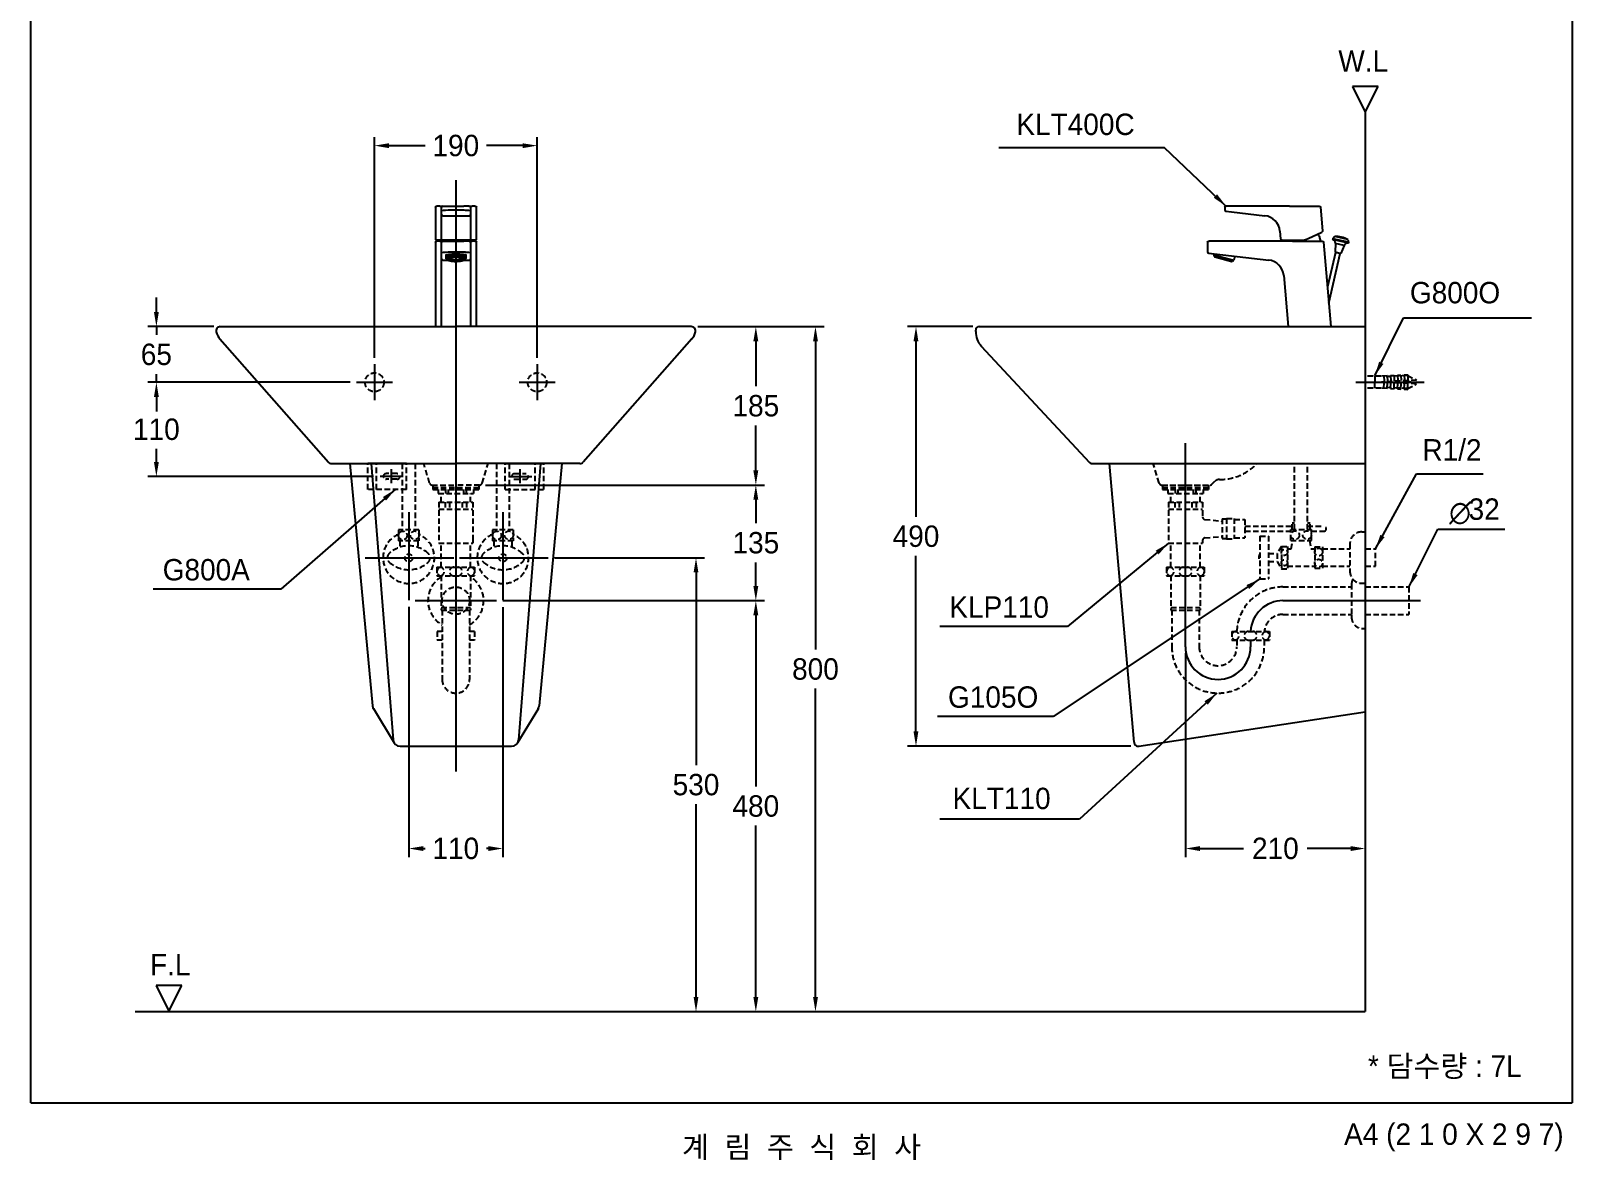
# Model space of a CAD drawing. Header units: millimetres. Extents: x 0 to 5624, y -67 to 2530.
# Drawn here: x 0 to 1800, y -67 to 1252 of the extents above; entities that cross this region are included whole.
import ezdxf
from ezdxf.enums import TextEntityAlignment as Align
from ezdxf.lldxf.tags import DXFTag

# ---------------------------------------------------------------- set-up
doc = ezdxf.new("R2010")
doc.units = ezdxf.units.MM
doc.linetypes.add('DASHED2', pattern=[9.525, 6.35, -3.175])
for name, color, linetype in [('TEXT', 7, 'Continuous'), ('내부선 및 부속', 4, 'Continuous'), ('도각라인', 255, 'Continuous'), ('외형선', 3, 'Continuous'), ('점선', 6, 'DASHED2'), ('중심선', 1, 'DASHED'), ('치수선', 7, 'Continuous')]:
    doc.layers.add(name, color=color, linetype=linetype)
doc.styles.add('____', font='')
doc.styles.add('타이틀', font='H2GTRM.TTF', dxfattribs={"height": 25})
doc.styles.get('____').set_extended_font_data('굴림')
tags = doc.linetypes.add('DASHDOT', pattern=[70, 31, -13, 13, -13]).pattern_tags.tags
tags[10:11] = [DXFTag(74, 4), DXFTag(75, 0), DXFTag(340, '0'), DXFTag(46, 0.0), DXFTag(50, 0.0), DXFTag(44, 0.0), DXFTag(45, 0.0)]
tags[8:9] = [DXFTag(74, 4), DXFTag(75, 0), DXFTag(340, '0'), DXFTag(46, 0.0), DXFTag(50, 0.0), DXFTag(44, 0.0), DXFTag(45, 0.0)]
tags[6:7] = [DXFTag(74, 4), DXFTag(75, 0), DXFTag(340, '0'), DXFTag(46, 0.0), DXFTag(50, 0.0), DXFTag(44, 0.0), DXFTag(45, 0.0)]
tags[4:5] = [DXFTag(74, 4), DXFTag(75, 0), DXFTag(340, '0'), DXFTag(46, 0.0), DXFTag(50, 0.0), DXFTag(44, 0.0), DXFTag(45, 0.0)]
tags = doc.linetypes.add('DASHED', pattern=[25.72, 12.86, -12.86]).pattern_tags.tags
tags[6:7] = [DXFTag(74, 4), DXFTag(75, 0), DXFTag(340, '0'), DXFTag(46, 0.0), DXFTag(50, 0.0), DXFTag(44, 0.0), DXFTag(45, 0.0)]
tags[4:5] = [DXFTag(74, 4), DXFTag(75, 0), DXFTag(340, '0'), DXFTag(46, 0.0), DXFTag(50, 0.0), DXFTag(44, 0.0), DXFTag(45, 0.0)]
doc.dimstyles.new('MSADIM', dxfattribs={"dimtxt": 33, "dimasz": 17, "dimexe": 10, "dimexo": 7.5, "dimgap": 10, "dimtad": 0, "dimtih": 1, "dimtoh": 1, "dimdec": 0, "dimzin": 1, "dimdsep": 46, "dimtxsty": '____', "dimcen": 11.25, "dimadec": 0, "dimazin": 0, "dimtfac": 1, "dimtdec": 0, "dimtix": 1, "dimtmove": 0, "dimatfit": 3, "dimfxl": 0, "dimtolj": 1, "dimtzin": 1, "dimarcsym": 0})

# ---------------------------------------------------------------- blocks, each defined once
blk = doc.blocks.new('*D4')
at = {"layer": '치수선', "color": 0, "linetype": 'Continuous', "lineweight": -2}
for p, q in [((401.3, 870.1), (401.3, 1128)), ((418.3, 1118), (460.4, 1118)), ((574.3, 1118), (532.3, 1118)), ((591.3, 870.1), (591.3, 1128))]:
    blk.add_line(p, q, dxfattribs=at)
at = {"layer": '치수선', "color": 0, "linetype": 'Continuous'}
for points in [[(418.3, 1120.8), (418.3, 1115.1), (401.3, 1118)], [(574.3, 1120.8), (574.3, 1115.1), (591.3, 1118)]]:
    blk.add_solid(points, dxfattribs=at)
at = {"layer": '치수선', "color": 0, "linetype": 'Continuous', "insert": (496.3, 1118), "char_height": 25, "attachment_point": 5, "style": '____'}
blk.add_mtext('\\A1;190', dxfattribs=at)
blk = doc.blocks.new('*D5')
at = {"layer": '치수선', "color": 0, "linetype": 'Continuous', "lineweight": -2}
for p, q in [((146.6, 923.6), (146.6, 940.6)), ((213.8, 906.6), (136.6, 906.6)), ((146.6, 906.6), (146.6, 897)), ((146.6, 841.6), (146.6, 851.3)), ((372.8, 841.6), (136.6, 841.6)), ((146.6, 824.6), (146.6, 807.6))]:
    blk.add_line(p, q, dxfattribs=at)
at = {"layer": '치수선', "color": 0, "linetype": 'Continuous'}
for points in [[(143.8, 923.6), (149.5, 923.6), (146.6, 906.6)], [(143.8, 824.6), (149.5, 824.6), (146.6, 841.6)]]:
    blk.add_solid(points, dxfattribs=at)
at = {"layer": '치수선', "color": 0, "linetype": 'Continuous', "insert": (146.6, 874.1), "char_height": 25, "attachment_point": 5, "style": '____'}
blk.add_mtext('\\A1;65', dxfattribs=at)
blk = doc.blocks.new('*D6')
at = {"layer": '치수선', "color": 0, "linetype": 'Continuous', "lineweight": -2}
for p, q in [((372.8, 841.6), (136.6, 841.6)), ((146.6, 824.6), (146.6, 809.5)), ((146.6, 748.6), (146.6, 763.8)), ((400.3, 731.6), (136.6, 731.6))]:
    blk.add_line(p, q, dxfattribs=at)
at = {"layer": '치수선', "color": 0, "linetype": 'Continuous'}
for points in [[(143.8, 824.6), (149.5, 824.6), (146.6, 841.6)], [(143.8, 748.6), (149.5, 748.6), (146.6, 731.6)]]:
    blk.add_solid(points, dxfattribs=at)
at = {"layer": '치수선', "color": 0, "linetype": 'Continuous', "insert": (146.6, 786.6), "char_height": 25, "attachment_point": 5, "style": '____'}
blk.add_mtext('\\A1;110', dxfattribs=at)
blk = doc.blocks.new('*D7')
at = {"layer": '치수선', "color": 0, "linetype": 'Continuous', "lineweight": -2}
for p, q in [((778.8, 906.6), (856.7, 906.6)), ((846.7, 889.6), (846.7, 837)), ((846.7, 738.6), (846.7, 791.3)), ((531.6, 721.6), (856.7, 721.6))]:
    blk.add_line(p, q, dxfattribs=at)
at = {"layer": '치수선', "color": 0, "linetype": 'Continuous'}
for points in [[(843.8, 889.6), (849.5, 889.6), (846.7, 906.6)], [(843.8, 738.6), (849.5, 738.6), (846.7, 721.6)]]:
    blk.add_solid(points, dxfattribs=at)
at = {"layer": '치수선', "color": 0, "linetype": 'Continuous', "insert": (846.7, 814.1), "char_height": 25, "attachment_point": 5, "style": '____'}
blk.add_mtext('\\A1;185', dxfattribs=at)
blk = doc.blocks.new('*D8')
at = {"layer": '치수선', "color": 0, "linetype": 'Continuous', "lineweight": -2}
for p, q in [((530.8, 721.6), (856.7, 721.6)), ((846.7, 704.6), (846.7, 677)), ((846.7, 603.6), (846.7, 631.3)), ((551.3, 586.6), (856.7, 586.6))]:
    blk.add_line(p, q, dxfattribs=at)
at = {"layer": '치수선', "color": 0, "linetype": 'Continuous'}
for points in [[(843.8, 704.6), (849.5, 704.6), (846.7, 721.6)], [(843.8, 603.6), (849.5, 603.6), (846.7, 586.6)]]:
    blk.add_solid(points, dxfattribs=at)
at = {"layer": '치수선', "color": 0, "linetype": 'Continuous', "insert": (846.7, 654.1), "char_height": 25, "attachment_point": 5, "style": '____'}
blk.add_mtext('\\A1;135', dxfattribs=at)
blk = doc.blocks.new('*D9')
at = {"layer": '치수선', "color": 0, "linetype": 'Continuous', "lineweight": -2}
for p, q in [((551.3, 586.6), (856.7, 586.6)), ((846.7, 569.6), (846.7, 369.5)), ((846.7, 123.6), (846.7, 323.8)), ((847.6, 106.6), (856.7, 106.6))]:
    blk.add_line(p, q, dxfattribs=at)
at = {"layer": '치수선', "color": 0, "linetype": 'Continuous'}
for points in [[(843.8, 569.6), (849.5, 569.6), (846.7, 586.6)], [(843.8, 123.6), (849.5, 123.6), (846.7, 106.6)]]:
    blk.add_solid(points, dxfattribs=at)
at = {"layer": '치수선', "color": 0, "linetype": 'Continuous', "insert": (846.7, 346.6), "char_height": 25, "attachment_point": 5, "style": '____'}
blk.add_mtext('\\A1;480', dxfattribs=at)
blk = doc.blocks.new('*D10')
at = {"layer": '치수선', "color": 0, "linetype": 'Continuous', "lineweight": -2}
for p, q in [((778.8, 906.6), (926.3, 906.6)), ((916.3, 889.6), (916.3, 529.5)), ((916.3, 123.6), (916.3, 483.8)), ((901.3, 106.6), (926.3, 106.6))]:
    blk.add_line(p, q, dxfattribs=at)
at = {"layer": '치수선', "color": 0, "linetype": 'Continuous'}
for points in [[(913.5, 889.6), (919.2, 889.6), (916.3, 906.6)], [(913.5, 123.6), (919.2, 123.6), (916.3, 106.6)]]:
    blk.add_solid(points, dxfattribs=at)
at = {"layer": '치수선', "color": 0, "linetype": 'Continuous', "insert": (916.3, 506.6), "char_height": 25, "attachment_point": 5, "style": '____'}
blk.add_mtext('\\A1;800', dxfattribs=at)
blk = doc.blocks.new('*D11')
at = {"layer": '치수선', "color": 0, "linetype": 'Continuous', "lineweight": -2}
for p, q in [((611.6, 636.6), (786.8, 636.6)), ((776.8, 619.6), (776.8, 394.5)), ((776.8, 123.6), (776.8, 348.8)), ((755.6, 106.6), (786.8, 106.6))]:
    blk.add_line(p, q, dxfattribs=at)
at = {"layer": '치수선', "color": 0, "linetype": 'Continuous'}
for points in [[(774, 619.6), (779.6, 619.6), (776.8, 636.6)], [(774, 123.6), (779.6, 123.6), (776.8, 106.6)]]:
    blk.add_solid(points, dxfattribs=at)
at = {"layer": '치수선', "color": 0, "linetype": 'Continuous', "insert": (776.8, 371.6), "char_height": 25, "attachment_point": 5, "style": '____'}
blk.add_mtext('\\A1;530', dxfattribs=at)
blk = doc.blocks.new('*D12')
at = {"layer": '치수선', "color": 0, "linetype": 'Continuous', "lineweight": -2}
for p, q in [((441.3, 579.5), (441.3, 287.1)), ((551.3, 579.1), (551.3, 287.1)), ((458.3, 297.1), (460.4, 297.1)), ((534.3, 297.1), (532.3, 297.1))]:
    blk.add_line(p, q, dxfattribs=at)
at = {"layer": '치수선', "color": 0, "linetype": 'Continuous'}
for points in [[(458.3, 299.9), (458.3, 294.2), (441.3, 297.1)], [(534.3, 299.9), (534.3, 294.2), (551.3, 297.1)]]:
    blk.add_solid(points, dxfattribs=at)
at = {"layer": '치수선', "color": 0, "linetype": 'Continuous', "insert": (496.3, 297.1), "char_height": 25, "attachment_point": 5, "style": '____'}
blk.add_mtext('\\A1;110', dxfattribs=at)
blk = doc.blocks.new('*D13')
at = {"layer": '치수선', "color": 0, "linetype": 'Continuous', "lineweight": -2}
for p, q in [((1099.9, 906.6), (1023.7, 906.6)), ((1033.7, 889.6), (1033.7, 684.6)), ((1033.7, 433.8), (1033.7, 638.9)), ((1284.6, 416.8), (1023.7, 416.8))]:
    blk.add_line(p, q, dxfattribs=at)
at = {"layer": '치수선', "color": 0, "linetype": 'Continuous'}
for points in [[(1030.8, 889.6), (1036.5, 889.6), (1033.7, 906.6)], [(1030.8, 433.8), (1036.5, 433.8), (1033.7, 416.8)]]:
    blk.add_solid(points, dxfattribs=at)
at = {"layer": '치수선', "color": 0, "linetype": 'Continuous', "insert": (1033.7, 661.7), "char_height": 25, "attachment_point": 5, "style": '____'}
blk.add_mtext('\\A1;490', dxfattribs=at)
blk = doc.blocks.new('*D14')
at = {"layer": '치수선', "color": 0, "linetype": 'Continuous', "lineweight": -2}
for p, q in [((1348.4, 525.1), (1348.4, 287.1)), ((1365.4, 297.1), (1416.1, 297.1)), ((1541.4, 297.1), (1490.6, 297.1)), ((1558.4, 303.4), (1558.4, 287.1))]:
    blk.add_line(p, q, dxfattribs=at)
at = {"layer": '치수선', "color": 0, "linetype": 'Continuous'}
for points in [[(1365.4, 299.9), (1365.4, 294.2), (1348.4, 297.1)], [(1541.4, 299.9), (1541.4, 294.2), (1558.4, 297.1)]]:
    blk.add_solid(points, dxfattribs=at)
at = {"layer": '치수선', "color": 0, "linetype": 'Continuous', "insert": (1453.4, 297.1), "char_height": 25, "attachment_point": 5, "style": '____'}
blk.add_mtext('\\A1;210', dxfattribs=at)

msp = doc.modelspace()

# ---------------------------------------------------------------- linework, layer by layer
at = {"layer": '내부선 및 부속', "linetype": 'Continuous'}
for p, q in [((472.5, 1046), (472.5, 1009.3)), ((477.6, 1047.5), (474, 1047.5)), ((477.6, 1047.5), (481, 1047.5)), ((479.5, 1042.1), (479.5, 1046)), ((481, 1047.5), (487.5, 1047.5)), ((487.5, 1047.5), (505.5, 1047.5)), ((512, 1047.5), (505.5, 1047.5)), ((512, 1047.5), (515.4, 1047.5)), ((513.5, 1046), (513.5, 1042.1)), ((519, 1047.5), (515.4, 1047.5)), ((520.5, 1009.3), (520.5, 1046)), ((1394.2, 1046), (1394.2, 1042.9)), ((1402.2, 1047.5), (1395.7, 1047.5)), ((1458, 1047.5), (1402.2, 1047.5)), ((1469.7, 1047.5), (1458, 1047.5)), ((1469.7, 1047.5), (1504.5, 1047.5)), ((1506, 1046.2), (1508.4, 1018.5)), ((479.5, 1037.7), (479.5, 1042.1)), ((479.5, 1018.2), (479.5, 1037.7)), ((481, 1036.2), (512, 1036.2)), ((487.5, 1042.9), (505.5, 1042.9)), ((513.5, 1042.1), (513.5, 1037.7)), ((513.5, 1037.7), (513.5, 1018.2)), ((1395.6, 1041.4), (1402.1, 1040.6)), ((1402.1, 1040.6), (1441.1, 1036.2)), ((479.5, 1009.1), (479.5, 1018.2)), ((513.5, 1018.2), (513.5, 1009.1)), ((1458.7, 1018.1), (1459.5, 1009)), ((1491.6, 1009.5), (1507.6, 1017)), ((1520.4, 1009.3), (1520.2, 1008.4)), ((1538.7, 1004.1), (1520.2, 1008.4)), ((1522.7, 1011.8), (1520.4, 1009.3)), ((1538.9, 1005.1), (1520.4, 1009.3)), ((1538, 1008.3), (1522.7, 1011.8)), ((1538, 1008.3), (1538.9, 1005.1)), ((472.5, 1005.1), (472.5, 906.6)), ((477.6, 1006.6), (474, 1006.6)), ((477.6, 1007.6), (474.1, 1007.6)), ((481, 1007.6), (477.6, 1007.6)), ((477.6, 1006.6), (481, 1006.6)), ((479.5, 993.1), (479.5, 1005.1)), ((479.5, 985.9), (479.5, 993.1)), ((512, 1007.6), (481, 1007.6)), ((481, 1006.6), (487.5, 1006.6)), ((484.5, 990.3), (484.5, 987.4)), ((487.5, 1006.6), (505.5, 1006.6)), ((487.5, 993.8), (505.5, 993.8)), ((512, 1006.6), (505.5, 1006.6)), ((508.5, 987.4), (508.5, 990.3)), ((515.4, 1007.6), (512, 1007.6)), ((512, 1006.6), (515.4, 1006.6)), ((513.5, 1005.1), (513.5, 993.1)), ((513.5, 993.1), (513.5, 985.9)), ((518.9, 1007.6), (515.4, 1007.6)), ((519, 1006.6), (515.4, 1006.6)), ((520.5, 906.6), (520.5, 1005.1)), ((1374.2, 1005.1), (1374.2, 993.8)), ((1375.6, 992.3), (1382.1, 991.6)), ((1382.2, 1006.6), (1375.7, 1006.6)), ((1381.5, 990.5), (1381.9, 991.6)), ((1381.5, 990.5), (1393.1, 987.4)), ((1382.1, 991.6), (1445.6, 984.4)), ((1461.6, 1006.6), (1382.2, 1006.6)), ((1459.7, 1006.6), (1459.7, 1006.6)), ((1461, 1007.6), (1461.3, 1007.6)), ((1461.3, 1007.6), (1472.9, 1007.6)), ((1473.3, 1006.6), (1461.6, 1006.6)), ((1472.9, 1007.6), (1483.1, 1007.6)), ((1473.3, 1006.6), (1508.1, 1006.6)), ((1509.6, 1005.3), (1518.2, 906.6)), ((1523.5, 993.3), (1514.2, 953)), ((1515.8, 934), (1529.2, 991.9)), ((1523.6, 1003.8), (1523.1, 993.8)), ((1523.1, 993.8), (1529.7, 992.2)), ((1529.2, 991.9), (1523.4, 993.3)), ((1533.6, 1001.5), (1523.6, 1003.8)), ((1533.6, 1001.5), (1529.7, 992.2)), ((1538.9, 1005.1), (1538.7, 1004.1)), ((479.5, 966.4), (479.5, 985.9)), ((481, 984.4), (487, 984.4)), ((485.2, 985.9), (486.2, 984.9)), ((506, 984.4), (512, 984.4)), ((506.8, 984.9), (507.8, 985.9)), ((513.5, 985.9), (513.5, 966.4)), ((1382.4, 988.4), (1381.6, 989.7)), ((1381.6, 989.7), (1404.3, 983.6)), ((1382.7, 988.2), (1402.6, 982.8)), ((1393.1, 987.4), (1404.7, 984.2)), ((1402.6, 982.8), (1402.6, 982.8)), ((1404.3, 983.6), (1403, 982.9)), ((1406, 988.9), (1404.7, 984.2)), ((479.5, 906.6), (479.5, 966.4)), ((513.5, 966.4), (513.5, 906.6)), ((1463.3, 966.3), (1468.5, 906.6)), ((397.5, 746.6), (423.3, 424)), ((595.2, 746.6), (569.4, 424))]:
    msp.add_line(p, q, dxfattribs=at)
at = {"layer": '내부선 및 부속', "linetype": 'Continuous', "extrusion": (0, 0, -1)}
for centre, start, end in [((-474, 1046), 359.9924, 90), ((-512, 1046), 90, 180), ((-519, 1046), 90, 179.8347), ((-1395.7, 1046), 0, 90), ((-1504.5, 1046), 90, 174.8771), ((-481, 1009.1), 270, 0), ((-512, 1009.1), 180, 270), ((-1461, 1009.1), 270, 355), ((-1507, 1018.3), 175.3287, 245), ((-474, 1005.1), 359.9924, 90), ((-519, 1005.1), 90, 179.8347), ((-1375.7, 1005.1), 0, 90), ((-1508.1, 1005.1), 90, 174.8771)]:
    msp.add_arc(centre, 1.5, start, end, dxfattribs=at)
at = {"layer": '내부선 및 부속', "linetype": 'Continuous'}
for centre, radius, start, end in [((481, 1046), 1.5, 90, 180), ((1395.7, 1042.9), 1.5, 180, 263.5007), ((1438.8, 1016.3), 20, 5, 83.5007), ((1519.1, 1004), 4.5, 357, 76.4326), ((1524.3, 983.8), 28, 60.7469, 93.2531), ((481, 1005.1), 1.5, 90, 180), ((512, 1005.1), 1.5, 0, 90), ((1375.7, 993.8), 1.5, 180, 263.5412), ((1382.5, 990.2), 1, 165, 210), ((1523.6, 993.7), 0.5, 177, 251.6668), ((1529.2, 992.4), 0.5, 262.3332, 337), ((1537.7, 999.7), 4.5, 77.5674, 157), ((1382.8, 988.6), 0.5, 210, 255), ((1402.7, 983.3), 0.5, 255, 300), ((1403.8, 984.5), 1, 300, 345), ((1443.3, 964.5), 20, 5, 83.5412)]:
    msp.add_arc(centre, radius, start, end, dxfattribs=at)
at = {"layer": '내부선 및 부속', "linetype": 'Continuous', "extrusion": (0, 0, -1)}
for centre, major_axis, ratio, start_param, end_param in [((487.5, 1042.1), (-8, 0), 0.092563, 0, 1.570796), ((505.5, 1042.1), (-8, 0), 0.092563, 1.570796, 3.141593), ((487.5, 993.1), (-8, 0), 0.091981, 0, 1.570796), ((496.5, 990.3), (-12, 0), 0.113751, 0, 1.570796), ((496.5, 990.3), (-12, 0), 0.113751, 1.570796, 3.141593), ((505.5, 993.1), (-8, 0), 0.091981, 1.570796, 3.141593)]:
    msp.add_ellipse(centre, major_axis=major_axis, ratio=ratio, start_param=start_param, end_param=end_param, dxfattribs=at)
at = {"layer": '내부선 및 부속', "linetype": 'Continuous'}
for centre, major_axis, ratio, start_param, end_param in [((481, 1037.7), (1.5, 0), 0.993573, 3.141593, 4.712389), ((512, 1037.7), (-1.5, 0), 0.993573, 1.570796, 3.141593), ((518.9, 1009.1), (0, 1.5), 0.99582, 3.141593, 4.704399), ((496.5, 987.4), (-12, 0), 0.258819, 3.141593, 6.283185), ((481, 985.9), (1.5, 0), 0.993653, 3.141593, 4.712389), ((496.5, 986.7), (11.7, 0), 0.258819, 0, 3.416482), ((496.5, 987.4), (-12, 0), 0.258819, 0, 0.003534), ((496.5, 985.6), (-10.6, 0), 0.258819, 2.870336, 6.283185), ((496.5, 985.6), (-10.6, 0), 0.258819, 0, 0.286278), ((496.5, 986), (9.5, 0), 0.258819, 3.146403, 6.283185), ((496.5, 987.4), (8.9, 0), 0.258819, 3.424925, 6.002013), ((496.5, 986.7), (11.7, 0), 0.258819, 6.01183, 6.283185), ((512, 985.9), (-1.5, 0), 0.993653, 1.570796, 3.141593)]:
    msp.add_ellipse(centre, major_axis=major_axis, ratio=ratio, start_param=start_param, end_param=end_param, dxfattribs=at)
for major_axis in [(10.3, 0), (-10, 0)]:
    msp.add_ellipse((496.5, 985.5), major_axis=major_axis, ratio=0.258819, dxfattribs=at)
for points, knots in [([(472.5, 1009.3), (472.5, 1009.2), (472.5, 1009), (472.6, 1008.7), (472.8, 1008.3), (473, 1008), (473.3, 1007.9), (473.5, 1007.8), (474.1, 1007.6)], [0, 0, 0, 0, 0.177252, 0.36794, 0.557618, 0.747896, 0.951306, 1, 1, 1, 1]), ([(519.5, 1007.8), (519.5, 1007.8), (519.6, 1007.8), (519.8, 1007.9), (520.1, 1008.2), (520.3, 1008.5), (520.5, 1008.9), (520.5, 1009.1), (520.5, 1009.2), (520.5, 1009.2)], [0, 0, 0, 0, 0.000331, 0.196363, 0.409357, 0.605115, 0.791239, 0.977118, 1, 1, 1, 1]), ([(1502.9, 1014.8), (1503, 1014.6), (1503.6, 1013.7), (1504.4, 1012.2), (1505.1, 1010.2), (1505.6, 1008.3), (1505.8, 1007.1), (1505.9, 1006.6)], [0, 0, 0, 0, 0.089243, 0.345381, 0.587592, 0.83899, 1, 1, 1, 1]), ([(484.5, 987.3), (484.5, 987.2), (484.5, 986.9), (484.7, 986.5), (484.9, 986.1), (485.1, 985.9), (485.2, 985.8)], [0, 0, 0, 0, 0.23314, 0.480261, 0.737393, 1, 1, 1, 1]), ([(486.3, 984.9), (486.3, 984.8), (486.5, 984.7), (486.9, 984.5), (487.4, 984.2), (488.1, 983.9), (488.8, 983.7), (489.6, 983.5), (490.5, 983.3), (491.4, 983.2), (492.4, 983), (493.4, 982.9), (494.5, 982.9), (495.3, 982.8), (495.7, 982.8), (495.8, 982.8)], [0, 0, 0, 0, 0.027121, 0.114091, 0.204284, 0.293468, 0.381444, 0.468535, 0.55503, 0.641125, 0.726949, 0.812588, 0.898105, 0.983546, 1, 1, 1, 1]), ([(487, 986), (487, 986), (487, 986), (487, 986.1), (487.1, 986.2), (487.3, 986.4), (487.7, 986.6), (488.1, 986.8), (488.6, 987.1), (489.2, 987.3), (489.9, 987.4), (490.4, 987.5), (490.6, 987.6)], [0, 0, 0, 0, 0.051224, 0.156664, 0.256353, 0.362171, 0.466964, 0.573358, 0.681951, 0.792357, 0.904089, 1, 1, 1, 1]), ([(487.8, 986.7), (487.9, 986.7), (488, 986.6), (488.3, 986.4), (488.9, 986.2), (489.6, 985.9), (490.3, 985.7), (491.1, 985.6), (492, 985.4), (492.9, 985.3), (493.8, 985.2), (494.8, 985.1), (495.8, 985.1), (496.8, 985.1), (497.8, 985.1), (498.8, 985.2), (499.8, 985.3), (500.7, 985.4), (501.6, 985.5), (502.4, 985.7), (503.2, 985.9), (503.9, 986.1), (504.5, 986.3), (504.9, 986.5), (505.1, 986.7), (505.2, 986.7)], [0, 0, 0, 0, 0.003454, 0.050866, 0.099225, 0.146792, 0.193671, 0.240088, 0.286206, 0.332128, 0.377921, 0.423631, 0.46929, 0.514925, 0.560557, 0.606202, 0.65188, 0.697618, 0.743448, 0.789417, 0.83559, 0.882068, 0.929009, 0.976654, 1, 1, 1, 1]), ([(498, 982.9), (498, 982.9), (498.5, 982.9), (499.2, 982.9), (500.3, 983), (501.3, 983.1), (502.2, 983.3), (503.1, 983.4), (503.9, 983.6), (504.7, 983.8), (505.4, 984.1), (505.9, 984.3), (506.4, 984.6), (506.6, 984.8), (506.7, 984.9)], [0, 0, 0, 0, 0.014224, 0.104177, 0.194187, 0.284291, 0.374538, 0.464992, 0.555745, 0.646928, 0.738744, 0.831494, 0.925594, 1, 1, 1, 1]), ([(503.3, 987.4), (503.5, 987.3), (503.9, 987.2), (504.5, 987), (505, 986.8), (505.4, 986.6), (505.7, 986.4), (505.9, 986.2), (506, 986.1), (506, 986), (506, 986)], [0, 0, 0, 0, 0.111736, 0.243452, 0.37385, 0.502384, 0.628441, 0.751817, 0.874334, 1, 1, 1, 1]), ([(507.7, 985.8), (507.8, 985.9), (508, 986.1), (508.3, 986.4), (508.4, 986.8), (508.5, 987.2), (508.5, 987.3), (508.5, 987.4)], [0, 0, 0, 0, 0.247388, 0.5004, 0.731101, 0.951692, 1, 1, 1, 1])]:
    msp.add_open_spline(points, degree=3, knots=knots, dxfattribs=at)
for points, degree in [([(520.4, 1009.1), (520.5, 1009.1), (520.5, 1009.2), (520.5, 1009.3)], 3), ([(1483.1, 1007.6), (1486, 1007.6), (1489, 1008.3), (1491.6, 1009.5)], 3), ([(475.7, 1007.6), (475.6, 1007.3), (475.6, 1007), (475.5, 1006.6)], 3), ([(517.5, 1006.6), (517.5, 1007), (517.4, 1007.3), (517.3, 1007.6)], 3), ([(1463.9, 1006.6), (1463.9, 1007), (1464, 1007.3), (1464, 1007.6)], 3), ([(495.8, 982.8), (496.4, 982.8)], 1), ([(496.4, 982.8), (496.5, 982.8)], 1), ([(496.5, 982.8), (497.2, 982.8), (498, 982.9)], 2)]:
    msp.add_open_spline(points, degree=degree, dxfattribs=at)
at = {"layer": '도각라인', "color": 7}
for p, q in [((0, 0), (0, 2530)), ((1800, 2530), (1800, 0)), ((0, 0), (1800, 0))]:
    msp.add_line(p, q, dxfattribs=at)
at = {"layer": '외형선', "linetype": 'Continuous'}
for p, q in [((1573.4, 1187), (1543.4, 1187)), ((1543.4, 1187), (1558.4, 1157)), ((1558.4, 1157), (1573.4, 1187)), ((1558.4, 1157), (1558.4, 106.6)), ((221.3, 906.6), (496.3, 906.6)), ((771.3, 906.6), (496.3, 906.6)), ((1103.4, 900.8), (1103.4, 902.6)), ((1107.4, 906.6), (1558.4, 906.6)), ((220.9, 892.2), (347.6, 748.3)), ((771.8, 892.2), (645.1, 748.3)), ((1110, 883.8), (1236.4, 747.9)), ((351.3, 746.6), (496.3, 746.6)), ((372.7, 746.6), (398.9, 463.9)), ((438.6, 746.6), (393.6, 746.6)), ((641.3, 746.6), (496.3, 746.6)), ((554.1, 746.6), (599.1, 746.6)), ((620, 746.6), (593.8, 463.9)), ((1239.4, 746.6), (1558.4, 746.6)), ((1288.4, 421.2), (1259.7, 746.6)), ((400, 460.5), (424.4, 420.5)), ((592.7, 460.5), (568.3, 420.5)), ((1294.1, 416.7), (1558.4, 456.6)), ((431.2, 416.6), (561.5, 416.6)), ((176.3, 137), (146.3, 137)), ((146.3, 137), (161.3, 107)), ((161.3, 107), (176.3, 137)), ((121.8, 106.6), (1558.4, 106.6))]:
    msp.add_line(p, q, dxfattribs=at)
for centre, radius, start, end in [((221.3, 901.6), 5, 90, 194.4775), ((235.9, 905.4), 20, 194.4775, 221.3828), ((771.3, 901.6), 5, 345.5225, 90), ((756.8, 905.4), 20, 318.6172, 345.5225), ((1107.4, 902.6), 4, 90, 180), ((1128.4, 900.8), 25, 180, 222.9188), ((351.3, 751.6), 5, 221.3844, 270), ((641.3, 751.6), 5, 270, 318.6156), ((1239.4, 750.6), 4, 222.919, 270.0013), ((406.8, 464.6), 8, 185.2836, 211.3715), ((585.8, 464.6), 8, 328.6285, 354.7172), ((431.2, 424.6), 8, 184.5574, 270), ((561.5, 424.6), 8, 270, 355.4426), ((1293.4, 421.6), 5, 185.0392, 278.5958)]:
    msp.add_arc(centre, radius, start, end, dxfattribs=at)
at = {"layer": '점선'}
for p, q in [((1577, 848.9), (1558.4, 848.9)), ((1569.4, 848.9), (1569.4, 841.9)), ((1584, 849.3), (1577, 848.9)), ((1608, 849.5), (1580, 848.1)), ((1580, 849.1), (1580.3, 842.1)), ((1584, 849.3), (1584.3, 842.3)), ((1588, 849.5), (1592, 849.7)), ((1588, 849.5), (1588.3, 842.5)), ((1592, 849.7), (1592.3, 842.7)), ((1596, 849.9), (1600, 850.1)), ((1596, 849.9), (1596.3, 842.9)), ((1600, 850.1), (1600.3, 843.1)), ((1603.9, 850.3), (1607.9, 850.5)), ((1603.9, 850.3), (1604.3, 843.3)), ((1607.9, 850.5), (1608.3, 843.5)), ((1608, 849.5), (1618.3, 844.1)), ((1577, 834.9), (1558.4, 834.9)), ((1569.4, 834.9), (1569.4, 841.9)), ((1584, 834.5), (1577, 834.9)), ((1618.3, 844.1), (1577.2, 841.9)), ((1618.3, 839.7), (1577.2, 841.9)), ((1580, 834.7), (1580.3, 841.7)), ((1608, 834.3), (1580, 835.7)), ((1584, 834.5), (1584.3, 841.5)), ((1588, 834.3), (1588.3, 841.3)), ((1588, 834.3), (1592, 834.1)), ((1592, 834.1), (1592.3, 841.1)), ((1596, 833.9), (1596.3, 840.9)), ((1596, 833.9), (1600, 833.7)), ((1600, 833.7), (1600.3, 840.7)), ((1603.9, 833.5), (1604.3, 840.5)), ((1603.9, 833.5), (1607.9, 833.3)), ((1611.4, 841.9), (1606.3, 843.4)), ((1611.4, 841.9), (1606.3, 840.4)), ((1607.9, 833.3), (1608.3, 840.3)), ((1608, 834.3), (1618.3, 839.7)), ((393.6, 716.6), (393.6, 746.6)), ((403.6, 716.6), (403.6, 746.6)), ((433.8, 746.6), (433.8, 669.4)), ((438.6, 716.6), (438.6, 746.6)), ((448.8, 746.6), (448.8, 669.4)), ((465.7, 723.8), (458.8, 746.6)), ((527, 723.8), (533.9, 746.6)), ((543.8, 746.6), (543.8, 669.4)), ((554.1, 716.6), (554.1, 746.6)), ((558.8, 746.6), (558.8, 669.4)), ((589.1, 716.6), (589.1, 746.6)), ((599.1, 716.6), (599.1, 746.6)), ((1317.7, 723.8), (1310.8, 746.6)), ((1475.9, 669.7), (1475.9, 746.6)), ((1490.9, 669.7), (1490.9, 746.6)), ((427.8, 734.9), (414.8, 734.9)), ((427.8, 728.4), (414.8, 728.4)), ((468.6, 721.6), (496.3, 721.6)), ((469.3, 721.6), (469.3, 716.6)), ((524.1, 721.6), (496.3, 721.6)), ((523.3, 721.6), (523.3, 716.6)), ((564.8, 734.9), (577.8, 734.9)), ((564.8, 728.4), (577.8, 728.4)), ((1320.6, 721.6), (1377.1, 721.6)), ((1321.4, 721.6), (1375.4, 721.6)), ((1321.4, 721.6), (1321.4, 716.6)), ((1375.4, 721.6), (1375.4, 716.6)), ((1379.2, 722.5), (1382.5, 725.8)), ((438.6, 716.6), (393.6, 716.6)), ((469.3, 718.6), (523.3, 718.6)), ((469.3, 716.6), (523.3, 716.6)), ((475.8, 716.6), (475.8, 711.6)), ((475.8, 711.6), (516.8, 711.6)), ((479.3, 701.6), (479.3, 711.6)), ((484.3, 716.6), (484.3, 711.6)), ((487.3, 716.6), (487.3, 711.6)), ((505.3, 716.6), (505.3, 711.6)), ((508.3, 716.6), (508.3, 711.6)), ((513.3, 701.6), (513.3, 711.6)), ((516.8, 716.6), (516.8, 711.6)), ((554.1, 716.6), (599.1, 716.6)), ((1321.4, 718.6), (1375.4, 718.6)), ((1321.4, 716.6), (1375.4, 716.6)), ((1327.9, 716.6), (1327.9, 711.6)), ((1327.9, 711.6), (1368.9, 711.6)), ((1331.4, 701.6), (1331.4, 711.6)), ((1336.4, 716.6), (1336.4, 711.6)), ((1339.4, 716.6), (1339.4, 711.6)), ((1357.4, 716.6), (1357.4, 711.6)), ((1360.4, 716.6), (1360.4, 711.6)), ((1365.4, 701.6), (1365.4, 711.6)), ((1368.9, 716.6), (1368.9, 711.6)), ((476.3, 701.6), (476.3, 653.6)), ((476.3, 701.6), (516.3, 701.6)), ((476.3, 693.6), (516.3, 693.6)), ((483.8, 701.6), (483.8, 693.6)), ((488.8, 701.6), (488.8, 693.6)), ((503.8, 701.6), (503.8, 693.6)), ((508.8, 701.6), (508.8, 693.6)), ((516.3, 701.6), (516.3, 656.9)), ((1328.4, 701.6), (1328.4, 653.6)), ((1328.4, 701.6), (1368.4, 701.6)), ((1328.4, 693.6), (1368.4, 693.6)), ((1335.9, 701.6), (1335.9, 693.6)), ((1340.9, 701.6), (1340.9, 693.6)), ((1355.9, 701.6), (1355.9, 693.6)), ((1360.9, 701.6), (1360.9, 693.6)), ((1368.4, 701.6), (1368.4, 684.4)), ((429.3, 669.4), (429.3, 656.4)), ((453.3, 669.4), (429.3, 669.4)), ((453.3, 669.4), (453.3, 656.4)), ((539.3, 669.4), (539.3, 656.4)), ((563.3, 669.4), (539.3, 669.4)), ((563.3, 669.4), (563.3, 656.4)), ((1371.1, 681.4), (1391.4, 679.6)), ((1391.4, 682.1), (1391.4, 659.1)), ((1391.4, 682.1), (1396.4, 682.1)), ((1396.4, 682.6), (1396.4, 658.6)), ((1396.4, 682.6), (1405.4, 682.6)), ((1405.4, 682.6), (1405.4, 658.6)), ((1405.4, 681.4), (1417.9, 681.4)), ((1417.9, 681.4), (1417.9, 659.9)), ((1417.9, 673.6), (1475.9, 673.6)), ((1417.9, 667.6), (1471.4, 667.6)), ((1471.4, 669.7), (1495.4, 669.7)), ((1471.4, 656.7), (1471.4, 669.7)), ((1472.9, 669.7), (1472.9, 677.1)), ((1475.9, 677.1), (1472.9, 677.1)), ((1493.9, 677.1), (1490.9, 677.1)), ((1490.9, 673.6), (1509.9, 673.6)), ((1493.9, 669.7), (1493.9, 677.1)), ((1495.4, 656.7), (1495.4, 669.7)), ((1495.4, 667.6), (1509.9, 667.6)), ((1554.4, 666.9), (1558.4, 666.9)), ((453.3, 656.4), (429.3, 656.4)), ((430.8, 656.4), (430.8, 649)), ((451.8, 656.4), (451.8, 649)), ((476.3, 653.6), (516.3, 653.6)), ((479.3, 625.6), (479.3, 653.6)), ((513.3, 625.6), (513.3, 653.6)), ((516.3, 656.9), (516.3, 653.6)), ((563.3, 656.4), (539.3, 656.4)), ((540.8, 656.4), (540.8, 649)), ((561.8, 656.4), (561.8, 649)), ((1328.4, 653.6), (1368.4, 653.6)), ((1331.4, 625.6), (1331.4, 653.6)), ((1365.4, 625.6), (1365.4, 653.6)), ((1368.4, 656.9), (1368.4, 653.6)), ((1371.1, 659.9), (1391.4, 661.6)), ((1391.4, 659.1), (1396.4, 659.1)), ((1396.4, 658.6), (1405.4, 658.6)), ((1405.4, 659.9), (1417.9, 659.9)), ((1435.4, 661.9), (1435.4, 611.9)), ((1435.4, 661.9), (1445.4, 661.9)), ((1445.4, 661.9), (1445.4, 611.9)), ((1460.4, 649.9), (1455.4, 641.7)), ((1460.4, 649.9), (1467.4, 649.9)), ((1460.4, 649.9), (1460.4, 623.9)), ((1467.4, 649.9), (1467.4, 623.9)), ((1471.4, 656.7), (1495.4, 656.7)), ((1471.9, 647.2), (1473.4, 656.7)), ((1493.4, 656.7), (1494.9, 647.2)), ((1499.4, 649.4), (1499.4, 624.4)), ((1499.4, 649.4), (1508.4, 649.4)), ((1508.4, 649.4), (1508.4, 624.4)), ((1540.4, 652.9), (1540.4, 620.9)), ((1445.4, 641.7), (1455.4, 641.7)), ((1445.4, 632.2), (1455.4, 632.2)), ((1455.4, 641.7), (1455.4, 632.2)), ((1455.4, 632.2), (1460.4, 623.9)), ((1467.4, 647.2), (1471.9, 647.2)), ((1494.9, 647.2), (1499.4, 647.2)), ((1508.4, 647.2), (1540.4, 647.2)), ((1558.4, 647.2), (1570.4, 647.2)), ((1570.4, 626.7), (1570.4, 647.2)), ((474.3, 625.6), (518.3, 625.6)), ((474.3, 625.6), (474.3, 615.6)), ((474.3, 615.6), (518.3, 615.6)), ((479.3, 615.6), (479.3, 575.6)), ((513.3, 615.6), (513.3, 575.6)), ((518.3, 625.6), (518.3, 615.6)), ((1326.4, 625.6), (1370.4, 625.6)), ((1326.4, 625.6), (1326.4, 615.6)), ((1326.4, 615.6), (1370.4, 615.6)), ((1331.4, 615.6), (1331.4, 575.6)), ((1365.4, 615.6), (1365.4, 575.6)), ((1370.4, 625.6), (1370.4, 615.6)), ((1460.4, 623.9), (1467.4, 623.9)), ((1467.4, 626.7), (1499.4, 626.7)), ((1499.4, 624.4), (1508.4, 624.4)), ((1508.4, 626.7), (1540.4, 626.7)), ((1558.4, 626.7), (1570.4, 626.7)), ((1435.4, 611.9), (1445.4, 611.9)), ((1462.3, 602.6), (1542.4, 602.6)), ((1542.4, 606.1), (1542.4, 570.6)), ((1554.4, 606.9), (1558.4, 606.9)), ((1558.4, 602.6), (1609.4, 602.6)), ((1609.4, 602.6), (1609.4, 570.6)), ((479.3, 578.6), (513.3, 578.6)), ((1331.4, 578.6), (1365.4, 578.6)), ((479.3, 575.6), (513.3, 575.6)), ((480.3, 575.6), (480.3, 494.6)), ((512.3, 575.6), (512.3, 494.6)), ((1331.4, 575.6), (1365.4, 575.6)), ((1332.4, 575.6), (1332.4, 532.6)), ((1364.4, 575.6), (1364.4, 532.6)), ((1462.3, 570.6), (1542.4, 570.6)), ((1542.4, 570.6), (1542.4, 567.1)), ((1558.4, 570.6), (1609.4, 570.6)), ((474.6, 550.6), (474.6, 540.6)), ((480.3, 550.6), (474.6, 550.6)), ((480.3, 540.6), (474.6, 540.6)), ((518.1, 550.6), (512.3, 550.6)), ((518.1, 540.6), (512.3, 540.6)), ((518.1, 550.6), (518.1, 540.6)), ((1402.4, 550.6), (1446.4, 550.6)), ((1402.4, 550.6), (1402.4, 540.6)), ((1402.4, 540.6), (1446.4, 540.6)), ((1408.4, 550.6), (1408.4, 551.8)), ((1408.4, 540.6), (1408.4, 532.6)), ((1440.4, 540.6), (1440.4, 532.6)), ((1446.4, 550.6), (1446.4, 540.6)), ((1555.4, 554.1), (1558.4, 554.1))]:
    msp.add_line(p, q, dxfattribs=at)
for centre, radius in [((401.3, 841.6), 11), ((591.3, 841.6), 11), ((434.4, 662.8), 5), ((448.3, 663), 5), ((544.4, 662.8), 5), ((558.3, 663), 5), ((1476.4, 663.1), 5), ((1490.4, 663.3), 5), ((441.3, 636.6), 4.5), ((551.3, 636.6), 4.5), ((1463.9, 642.9), 3.5), ((1463.9, 630.9), 3.5), ((1503.9, 643.4), 4.5), ((1503.9, 630.4), 4.5), ((496.3, 586.6), 16)]:
    msp.add_circle(centre, radius, dxfattribs=at)
for centre, radius, start, end in [((1389.3, 786.1), 58, 269.0402, 317.0954), ((414.8, 731.6), 3.25, 90, 270), ((427.8, 731.6), 3.25, 270, 90), ((468.6, 724.6), 3, 196.7507, 270.0015), ((524.1, 724.6), 3, 269.9985, 343.2493), ((564.8, 731.6), 3.25, 90, 270), ((577.8, 731.6), 3.25, 270, 90), ((1320.6, 724.6), 3, 196.7507, 270), ((1377.1, 724.6), 3, 270, 315), ((1388.2, 720.1), 8, 89.0402, 135), ((1371.4, 684.4), 3, 180, 265.0303), ((1509.9, 670.6), 3, 270, 90), ((1554.4, 652.9), 14, 90, 180), ((441.3, 636.6), 30, 113.5781, 66.4217), ((441.3, 617), 33.6, 47.499, 132.501), ((551.3, 636.6), 30, 113.5781, 66.4217), ((551.3, 617), 33.6, 47.499, 132.501), ((1371.4, 656.9), 3, 94.9697, 180), ((423.3, 636.6), 7, 132.501, 227.499), ((441.3, 656.3), 33.6, 227.499, 312.501), ((459.3, 636.6), 7, 312.501, 47.499), ((533.3, 636.6), 7, 132.501, 227.499), ((551.3, 656.3), 33.6, 227.499, 312.501), ((569.3, 636.6), 7, 312.501, 47.499), ((1441.8, 636.9), 7.84, 144.9654, 215.0346), ((496.3, 586.6), 32.5, 121.5389, 240.5076), ((479.3, 620.6), 5, 98.6269, 261.3731), ((477.8, 620.6), 5, 278.6269, 81.3731), ((493.8, 620.6), 5, 90, 270), ((498.8, 620.6), 5, 270, 90), ((514.8, 620.6), 5, 98.6269, 261.3731), ((496.3, 586.6), 32.5, 299.4924, 58.4611), ((513.3, 620.6), 5, 278.6269, 81.3731), ((1331.4, 620.6), 5, 98.6269, 261.3731), ((1329.9, 620.6), 5, 278.6269, 81.3731), ((1345.9, 620.6), 5, 90, 270), ((1350.9, 620.6), 5, 270, 90), ((1366.9, 620.6), 5, 98.6269, 261.3731), ((1365.4, 620.6), 5, 278.6269, 81.3731), ((1554.4, 620.9), 14, 180, 270), ((1462.3, 548.6), 54, 90, 176.6714), ((1555.4, 606.1), 13, 153.9488, 180), ((1462.3, 548.6), 22, 90, 174.7841), ((1555.4, 567.1), 13, 180, 270), ((1407.4, 545.6), 5, 98.6269, 261.3731), ((1405.9, 545.6), 5, 278.6269, 81.3731), ((1421.9, 545.6), 5, 90, 270), ((1426.9, 545.6), 5, 270, 90), ((1442.9, 545.6), 5, 98.6269, 261.3731), ((1441.4, 545.6), 5, 278.6269, 81.3731), ((1386.4, 532.6), 54, 180, 0), ((1386.4, 532.6), 22, 180, 0), ((496.3, 494.6), 16, 180, 0)]:
    msp.add_arc(centre, radius, start, end, dxfattribs=at)
at = {"layer": '중심선', "linetype": 'DASHDOT'}
for p, q in [((496.3, 1077.5), (496.3, 387)), ((401.3, 862.6), (401.3, 820.6)), ((591.3, 862.6), (591.3, 820.6)), ((380.3, 841.6), (422.3, 841.6)), ((570.3, 841.6), (612.3, 841.6)), ((1547.4, 841.9), (1627.1, 841.9)), ((1348.4, 532.6), (1348.4, 770.4)), ((421.3, 723.9), (421.3, 740.2)), ((571.3, 723.9), (571.3, 740.2)), ((434.6, 731.6), (407.8, 731.6)), ((558.4, 731.6), (585.1, 731.6)), ((441.3, 690.1), (441.3, 587)), ((551.3, 690.1), (551.3, 587)), ((390.6, 636.6), (494.1, 636.6)), ((500.6, 636.6), (604.1, 636.6)), ((448.8, 586.6), (543.8, 586.6)), ((1462.3, 586.6), (1622.8, 586.6)), ((1424.4, 540.6), (1424.4, 532.6))]:
    msp.add_line(p, q, dxfattribs=at)
for centre, start, end in [((1462.3, 548.6), 90, 176.6714), ((1386.4, 532.6), 180.0005, 0)]:
    msp.add_arc(centre, 38, start, end, dxfattribs=at)

# ---------------------------------------------------------------- texts
at = {"layer": 'TEXT', "style": '타이틀'}
for s, p in [('W.L', (1556, 1216.8)), ('F.L', (162.8, 161.6))]:
    msp.add_text(s, height=25, dxfattribs=at).set_placement(p, align=Align.MIDDLE)
for s, p in [('* 담수량 : 7L', (1651.3, 42.9)), ('계  림  주  식  회  사', (900, -51.7))]:
    msp.add_text(s, height=25, dxfattribs=at).set_placement(p, align=Align.MIDDLE_CENTER)
msp.add_text('A4 (2 1 0 X 2 9 7)', height=25, dxfattribs=at).set_placement((1790, -36.5), align=Align.MIDDLE_RIGHT)
at = {"layer": 'TEXT', "char_height": 25, "width": 380.447, "attachment_point": 1, "line_spacing_factor": 0.963855, "style": '타이틀'}
for s, insert in [('\\A1;KLT400C', (1150.9, 1155.4)), ('\\A1;G800O', (1610.5, 958.8)), ('\\A1;G800A', (154, 635.2)), ('\\A1;KLP110', (1072.6, 591.6)), ('\\A1;G105O', (1071.1, 486.5)), ('\\A1;KLT110', (1076.4, 368.1))]:
    msp.add_mtext(s, dxfattribs=dict(at, insert=insert))
at = {"layer": '치수선'}
for s, style, p in [('∅', '____', (1656.4, 677.1)), ('32', '타이틀', (1679, 681))]:
    msp.add_text(s, height=25, dxfattribs=dict(at, style=style)).set_placement(p)
at = {"layer": '치수선', "linetype": 'Continuous', "insert": (1625.1, 775.2), "char_height": 25, "width": 380.447, "attachment_point": 1, "line_spacing_factor": 0.963855, "style": '타이틀'}
msp.add_mtext('\\A1;R1/2', dxfattribs=at)

# ---------------------------------------------------------------- dimensions: what is measured, and where the dimension line sits
at = {"layer": '치수선', "linetype": 'Continuous'}
for base, p1, p2, picture, middle in [((591.3, 1118), (401.3, 862.6), (591.3, 862.6), '*D4', (496.3, 1118)), ((551.3, 297.1), (441.3, 587), (551.3, 586.6), '*D12', (496.3, 297.1))]:
    dim = msp.add_linear_dim(base=base, p1=p1, p2=p2, dimstyle='MSADIM', override={"dimtxt": 25}, dxfattribs=at)
    dim.commit()
    dim.dimension.update_dxf_attribs({"geometry": picture, "text_midpoint": middle, "dimtype": 160})
for base, p1, p2, picture, middle in [((146.6, 906.6), (380.3, 841.6), (221.3, 906.6), '*D5', (146.6, 874.1)), ((916.3, 106.6), (771.3, 906.6), (893.8, 106.6), '*D10', (916.3, 506.6)), ((1033.7, 416.8), (1107.4, 906.6), (1292.1, 416.8), '*D13', (1033.7, 661.7)), ((776.8, 106.6), (604.1, 636.6), (748.1, 106.6), '*D11', (776.8, 371.6))]:
    dim = msp.add_linear_dim(base=base, p1=p1, p2=p2, angle=90, dimstyle='MSADIM', override={"dimtxt": 25}, dxfattribs=at)
    dim.commit()
    dim.dimension.update_dxf_attribs({"geometry": picture, "text_midpoint": middle, "dimtype": 160})
for base, p1, p2, picture, middle in [((846.7, 721.6), (771.3, 906.6), (524.1, 721.6), '*D7', (846.7, 814.1)), ((146.6, 731.6), (380.3, 841.6), (407.8, 731.6), '*D6', (146.6, 786.6)), ((846.7, 721.6), (543.8, 586.6), (523.3, 721.6), '*D8', (846.7, 654.1)), ((846.7, 106.6), (543.8, 586.6), (840.1, 106.6), '*D9', (846.7, 346.6))]:
    dim = msp.add_linear_dim(base=base, p1=p1, p2=p2, angle=90, dimstyle='MSADIM', override={"dimtxt": 25}, dxfattribs=at)
    dim.commit()
    dim.dimension.update_dxf_attribs({"geometry": picture, "text_midpoint": middle})
dim = msp.add_linear_dim(base=(1558.4, 297.1), p1=(1348.4, 532.6), p2=(1558.4, 310.9), dimstyle='MSADIM', override={"dimtxt": 25}, dxfattribs=at)
dim.commit()
dim.dimension.update_dxf_attribs({"geometry": '*D14', "text_midpoint": (1453.4, 297.1)})

# ---------------------------------------------------------------- leaders
for points in [[(1395.7, 1047.5), (1323.8, 1115.4), (1130.3, 1115.4)], [(1569.5, 849.2), (1603.2, 916.8), (1752.6, 916.8)], [(1570.3, 647.2), (1618.1, 734.8), (1696.1, 734.8)], [(425.8, 716.7), (292.1, 599.9), (143, 599.9)], [(1609.3, 602.4), (1643, 670), (1721.3, 670)], [(1328.4, 653.6), (1210.7, 556.3), (1061.6, 556.3)], [(1435.4, 611.9), (1194, 451.3), (1058.7, 451.2)], [(1385.1, 478.6), (1224.7, 331.2), (1061.7, 331.2)]]:
    msp.add_leader(points, dimstyle='MSADIM', override={"dimtxt": 25}, dxfattribs=at)

doc.saveas('drawing.dxf')
